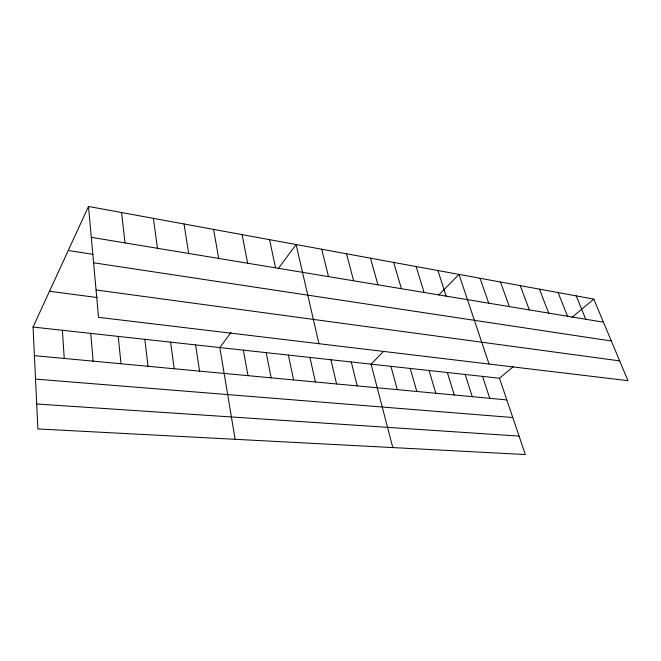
<?xml version="1.0" encoding="UTF-8"?>
<svg xmlns="http://www.w3.org/2000/svg" width="661" height="661" viewBox="0 0 661 661"><rect width="100%" height="100%" fill="white"/><g stroke="black" fill="none" stroke-linecap="round" stroke-linejoin="round"><path stroke-width="0.99" d="M33.05 327.055L499.476 378.241L525.321 454.537L37.892 428.948L33.05 327.055L88.491 206.463L593.793 299.111L627.95 380.662L98.539 317.338L88.491 206.463M231.044 332.417L219.84 347.554L235.109 439.301M278.339 268.523L296.095 244.529L318.957 343.703M383.463 351.503L371.077 364.145L392.808 447.58M438.73 295.079L458.99 274.398L489.049 364.046M499.476 378.241L513.638 366.351M572.029 317.371L593.793 299.111M36.702 404.011L519.083 436.103M35.52 379.108L512.787 417.537M34.405 355.651L506.813 399.913M49.501 291.278L97.233 297.533M96.06 289.981L619.663 360.881M93.598 262.789L611.342 341.002M68.257 250.494L93.052 254.361M91.292 237.324L603.46 322.188M576.21 295.888L585.745 319.255M558.107 292.567L567.502 316.231M539.467 289.154L548.704 313.116M520.265 285.635L529.329 309.902M500.468 281.999L509.35 306.597M480.051 278.256L488.735 303.176M482.555 376.382L489.76 398.319M437.904 270.531L446.142 296.12M465.187 374.473L472.251 396.674M416.141 266.54L424.131 292.476M447.365 372.523L454.264 394.989M429.063 370.507L435.797 393.262M393.683 262.425L401.409 288.708M410.258 368.45L416.81 391.477M370.49 258.17L377.918 284.817M390.94 366.326L397.294 389.651M346.513 253.774L353.635 280.793M351.255 361.972L357.196 385.892M321.733 249.23L328.509 276.629M330.88 359.741L336.598 383.967M309.935 357.436L315.396 381.975M269.564 239.662L275.563 267.862M288.386 355.073L293.583 379.935M266.201 352.644L271.126 377.828M242.075 234.622L247.652 263.235M243.364 350.132L247.991 375.663M213.594 229.4L218.7 258.434M184.055 223.988L188.649 253.46M195.598 344.893L199.564 371.127M170.604 342.15L174.207 368.747M153.402 218.361L157.45 248.288M144.825 339.324L148.039 366.293M121.574 212.528L125.02 242.918M118.22 336.408L121.013 363.765M90.755 333.392L93.102 361.146M62.382 330.277L64.249 358.444"/></g></svg>
